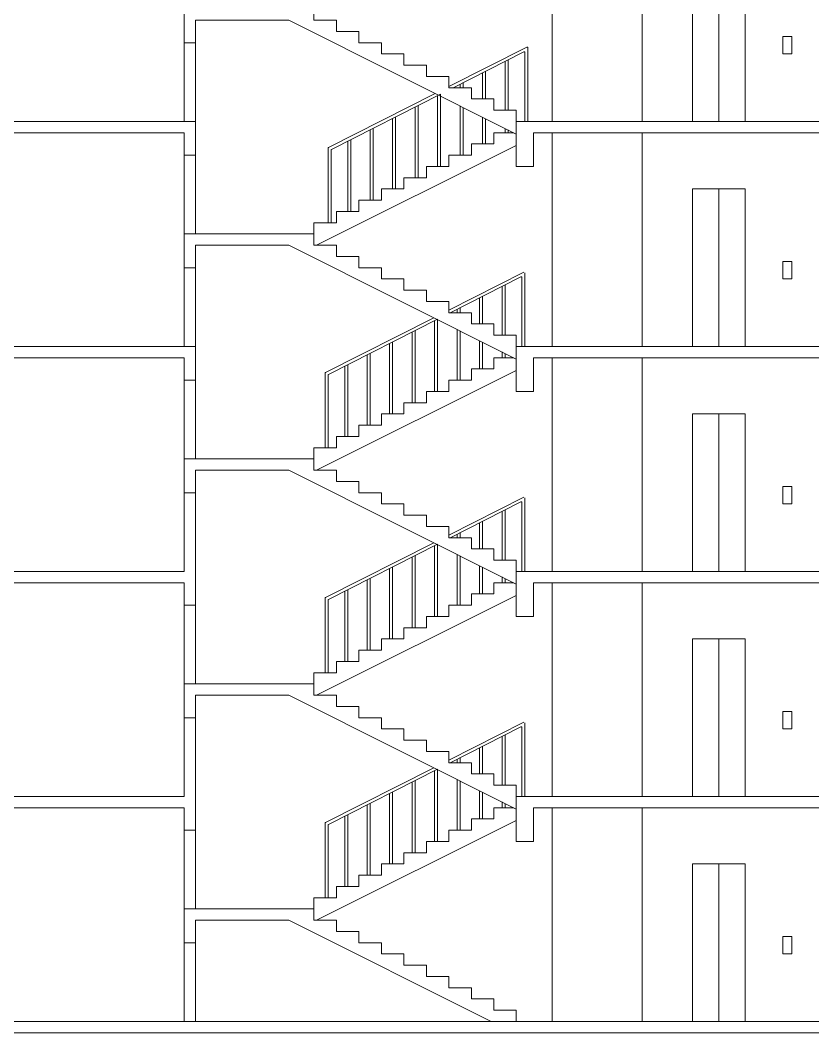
# Model space of a CAD drawing. Header units: inches. Extents: x 1090 to 1325, y 2 to 154.
# Drawn here: x 1293.38 to 1303.96, y 103.06 to 116.56 of the extents above; entities that cross this region are included whole.
import ezdxf

# ---------------------------------------------------------------- set-up
doc = ezdxf.new("R2010")
doc.units = ezdxf.units.IN
doc.header["$MEASUREMENT"] = 0
doc.layers.add('elev 1', color=252, linetype='Continuous', lineweight=9)
doc.layers.add('walls', color=250, linetype='Continuous', lineweight=18)

msp = doc.modelspace()

# ---------------------------------------------------------------- linework, layer by layer
at = {"layer": 'elev 1'}
for p, q in [((1300.48, 118.063), (1300.48, 115.213)), ((1301.68, 118.063), (1301.68, 115.213)), ((1302.703, 117.313), (1302.703, 115.213)), ((1300.14, 116.205), (1299.101, 115.679)), ((1300.1, 116.14), (1299.158, 115.663)), ((1300.115, 115.213), (1300.115, 116.131)), ((1300.155, 115.213), (1300.155, 116.196)), ((1299.851, 115.363), (1299.851, 116.014)), ((1299.891, 115.363), (1299.891, 116.034)), ((1299.551, 115.513), (1299.551, 115.862)), ((1299.591, 115.513), (1299.591, 115.882)), ((1299.251, 115.663), (1299.251, 115.71)), ((1299.291, 115.663), (1299.291, 115.73)), ((1298.919, 115.586), (1297.497, 114.866)), ((1298.991, 115.578), (1297.537, 114.841)), ((1298.991, 114.613), (1298.991, 115.578)), ((1298.691, 114.463), (1298.691, 115.426)), ((1298.951, 114.613), (1298.951, 115.558)), ((1298.651, 114.463), (1298.651, 115.406)), ((1299.251, 114.763), (1299.251, 115.42)), ((1299.291, 114.763), (1299.291, 115.4)), ((1298.351, 114.313), (1298.351, 115.254)), ((1298.391, 114.313), (1298.391, 115.274)), ((1299.551, 114.913), (1299.551, 115.27)), ((1299.591, 114.913), (1299.591, 115.25)), ((1300, 115.063), (1300, 115.213)), ((1298.051, 114.163), (1298.051, 115.102)), ((1298.091, 114.163), (1298.091, 115.122)), ((1299.701, 114.913), (1299.701, 115.063)), ((1299.701, 115.063), (1299.966, 115.063)), ((1299.851, 115.063), (1299.851, 115.12)), ((1299.891, 115.063), (1299.891, 115.1)), ((1300.48, 115.063), (1300.48, 112.213)), ((1301.68, 115.063), (1301.68, 112.213)), ((1300, 114.894), (1297.337, 113.563)), ((1297.751, 114.013), (1297.751, 114.95)), ((1297.791, 114.013), (1297.791, 114.97)), ((1299.401, 114.763), (1299.401, 114.913)), ((1299.401, 114.913), (1299.701, 114.913)), ((1297.491, 113.863), (1297.491, 114.857)), ((1297.531, 113.863), (1297.531, 114.832)), ((1299.101, 114.613), (1299.101, 114.763)), ((1299.101, 114.763), (1299.401, 114.763)), ((1298.801, 114.463), (1298.801, 114.613)), ((1298.801, 114.613), (1299.101, 114.613)), ((1298.501, 114.313), (1298.501, 114.463)), ((1298.501, 114.463), (1298.801, 114.463)), ((1298.201, 114.163), (1298.201, 114.313)), ((1298.201, 114.313), (1298.501, 114.313)), ((1302.703, 114.313), (1302.703, 112.213)), ((1297.901, 114.013), (1297.901, 114.163)), ((1297.901, 114.163), (1298.201, 114.163)), ((1297.601, 113.863), (1297.601, 114.013)), ((1297.601, 114.013), (1297.901, 114.013)), ((1297.301, 113.713), (1297.301, 113.863)), ((1297.301, 113.863), (1297.601, 113.863)), ((1300.1, 113.205), (1299.101, 112.699)), ((1300.06, 113.14), (1299.118, 112.663)), ((1300.075, 112.213), (1300.075, 113.131)), ((1300.115, 112.213), (1300.115, 113.196)), ((1299.811, 112.363), (1299.811, 113.014)), ((1299.851, 112.363), (1299.851, 113.034)), ((1299.511, 112.513), (1299.511, 112.862)), ((1299.551, 112.513), (1299.551, 112.882)), ((1299.251, 112.663), (1299.251, 112.73)), ((1298.899, 112.596), (1297.457, 111.866)), ((1299.211, 112.663), (1299.211, 112.71)), ((1298.951, 112.578), (1297.497, 111.841)), ((1298.911, 111.613), (1298.911, 112.558)), ((1298.951, 111.613), (1298.951, 112.578)), ((1298.611, 111.463), (1298.611, 112.406)), ((1298.651, 111.463), (1298.651, 112.426)), ((1299.211, 111.763), (1299.211, 112.44)), ((1299.251, 111.763), (1299.251, 112.42)), ((1298.311, 111.313), (1298.311, 112.254)), ((1298.351, 111.313), (1298.351, 112.274)), ((1299.511, 111.913), (1299.511, 112.29)), ((1299.551, 111.913), (1299.551, 112.27)), ((1298.011, 111.163), (1298.011, 112.102)), ((1298.051, 111.163), (1298.051, 112.122)), ((1299.701, 112.063), (1299.966, 112.063)), ((1299.701, 111.913), (1299.701, 112.063)), ((1299.811, 112.063), (1299.811, 112.14)), ((1299.851, 112.063), (1299.851, 112.12)), ((1300.48, 112.063), (1300.48, 109.213)), ((1301.68, 112.063), (1301.68, 109.213)), ((1297.711, 111.013), (1297.711, 111.95)), ((1297.751, 111.013), (1297.751, 111.97)), ((1300, 111.894), (1297.337, 110.563)), ((1297.451, 110.863), (1297.451, 111.857)), ((1297.491, 110.863), (1297.491, 111.832)), ((1299.401, 111.763), (1299.401, 111.913)), ((1299.401, 111.913), (1299.701, 111.913)), ((1299.101, 111.613), (1299.101, 111.763)), ((1299.101, 111.763), (1299.401, 111.763)), ((1298.801, 111.463), (1298.801, 111.613)), ((1298.801, 111.613), (1299.101, 111.613)), ((1298.501, 111.313), (1298.501, 111.463)), ((1298.501, 111.463), (1298.801, 111.463)), ((1298.201, 111.163), (1298.201, 111.313)), ((1298.201, 111.313), (1298.501, 111.313)), ((1302.703, 111.313), (1302.703, 109.213)), ((1297.901, 111.013), (1297.901, 111.163)), ((1297.901, 111.163), (1298.201, 111.163)), ((1297.601, 110.863), (1297.601, 111.013)), ((1297.601, 111.013), (1297.901, 111.013)), ((1297.301, 110.713), (1297.301, 110.863)), ((1297.301, 110.863), (1297.601, 110.863)), ((1300.1, 110.205), (1299.101, 109.699)), ((1300.115, 109.213), (1300.115, 110.196)), ((1300.06, 110.14), (1299.118, 109.663)), ((1299.851, 109.363), (1299.851, 110.034)), ((1300.075, 109.213), (1300.075, 110.131)), ((1299.811, 109.363), (1299.811, 110.014)), ((1299.511, 109.513), (1299.511, 109.862)), ((1299.551, 109.513), (1299.551, 109.882)), ((1299.211, 109.663), (1299.211, 109.71)), ((1299.251, 109.663), (1299.251, 109.73)), ((1298.899, 109.596), (1297.457, 108.866)), ((1298.951, 109.578), (1297.497, 108.841)), ((1298.911, 108.613), (1298.911, 109.558)), ((1298.951, 108.613), (1298.951, 109.578)), ((1298.611, 108.463), (1298.611, 109.406)), ((1298.651, 108.463), (1298.651, 109.426)), ((1299.211, 108.763), (1299.211, 109.44)), ((1299.251, 108.763), (1299.251, 109.42)), ((1298.311, 108.313), (1298.311, 109.254)), ((1298.351, 108.313), (1298.351, 109.274)), ((1299.511, 108.913), (1299.511, 109.29)), ((1299.551, 108.913), (1299.551, 109.27)), ((1298.011, 108.163), (1298.011, 109.102)), ((1298.051, 108.163), (1298.051, 109.122)), ((1299.811, 109.063), (1299.811, 109.14)), ((1299.851, 109.063), (1299.851, 109.12)), ((1297.711, 108.013), (1297.711, 108.95)), ((1297.751, 108.013), (1297.751, 108.97)), ((1299.701, 109.063), (1299.966, 109.063)), ((1299.701, 108.913), (1299.701, 109.063)), ((1300.48, 109.063), (1300.48, 106.213)), ((1301.68, 109.063), (1301.68, 106.213)), ((1300, 108.894), (1297.337, 107.563)), ((1297.451, 107.863), (1297.451, 108.857)), ((1297.491, 107.863), (1297.491, 108.832)), ((1299.401, 108.763), (1299.401, 108.913)), ((1299.401, 108.913), (1299.701, 108.913)), ((1299.101, 108.613), (1299.101, 108.763)), ((1299.101, 108.763), (1299.401, 108.763)), ((1298.801, 108.463), (1298.801, 108.613)), ((1298.801, 108.613), (1299.101, 108.613)), ((1298.501, 108.313), (1298.501, 108.463)), ((1298.501, 108.463), (1298.801, 108.463)), ((1298.201, 108.163), (1298.201, 108.313)), ((1298.201, 108.313), (1298.501, 108.313)), ((1302.703, 108.313), (1302.703, 106.213)), ((1297.901, 108.013), (1297.901, 108.163)), ((1297.901, 108.163), (1298.201, 108.163)), ((1297.601, 107.863), (1297.601, 108.013)), ((1297.601, 108.013), (1297.901, 108.013)), ((1297.301, 107.713), (1297.301, 107.863)), ((1297.301, 107.863), (1297.601, 107.863)), ((1300.1, 107.205), (1299.101, 106.699)), ((1300.115, 106.213), (1300.115, 107.196)), ((1300.06, 107.14), (1299.118, 106.663)), ((1300.075, 106.213), (1300.075, 107.131)), ((1299.811, 106.363), (1299.811, 107.014)), ((1299.851, 106.363), (1299.851, 107.034)), ((1299.511, 106.513), (1299.511, 106.862)), ((1299.551, 106.513), (1299.551, 106.882)), ((1299.211, 106.663), (1299.211, 106.71)), ((1299.251, 106.663), (1299.251, 106.73)), ((1298.899, 106.596), (1297.457, 105.866)), ((1298.951, 106.578), (1297.497, 105.841)), ((1298.911, 105.613), (1298.911, 106.558)), ((1298.951, 105.613), (1298.951, 106.578)), ((1298.611, 105.463), (1298.611, 106.406)), ((1298.651, 105.463), (1298.651, 106.426)), ((1299.211, 105.763), (1299.211, 106.44)), ((1299.251, 105.763), (1299.251, 106.42)), ((1298.311, 105.313), (1298.311, 106.254)), ((1298.351, 105.313), (1298.351, 106.274)), ((1299.511, 105.913), (1299.511, 106.29)), ((1299.551, 105.913), (1299.551, 106.27)), ((1298.051, 105.163), (1298.051, 106.122)), ((1299.811, 106.063), (1299.811, 106.14)), ((1299.851, 106.063), (1299.851, 106.12)), ((1298.011, 105.163), (1298.011, 106.102)), ((1299.701, 106.063), (1299.966, 106.063)), ((1299.701, 105.913), (1299.701, 106.063)), ((1300.48, 106.063), (1300.48, 103.213)), ((1301.68, 106.063), (1301.68, 103.213)), ((1300, 105.894), (1297.337, 104.563)), ((1297.451, 104.863), (1297.451, 105.857)), ((1297.711, 105.013), (1297.711, 105.95)), ((1297.751, 105.013), (1297.751, 105.97)), ((1299.401, 105.763), (1299.401, 105.913)), ((1299.401, 105.913), (1299.701, 105.913)), ((1297.491, 104.863), (1297.491, 105.832)), ((1299.101, 105.613), (1299.101, 105.763)), ((1299.101, 105.763), (1299.401, 105.763)), ((1298.801, 105.463), (1298.801, 105.613)), ((1298.801, 105.613), (1299.101, 105.613)), ((1298.501, 105.313), (1298.501, 105.463)), ((1298.501, 105.463), (1298.801, 105.463)), ((1298.201, 105.163), (1298.201, 105.313)), ((1298.201, 105.313), (1298.501, 105.313)), ((1302.703, 105.313), (1302.703, 103.213)), ((1297.901, 105.013), (1297.901, 105.163)), ((1297.901, 105.163), (1298.201, 105.163)), ((1297.601, 104.863), (1297.601, 105.013)), ((1297.601, 105.013), (1297.901, 105.013)), ((1297.301, 104.713), (1297.301, 104.863)), ((1297.301, 104.863), (1297.601, 104.863))]:
    msp.add_line(p, q, dxfattribs=at)
for points in [[(1303.053, 115.213), (1303.053, 117.313), (1302.353, 117.313), (1302.353, 115.213)], [(1303.053, 112.213), (1303.053, 114.313), (1302.353, 114.313), (1302.353, 112.213)], [(1303.053, 109.213), (1303.053, 111.313), (1302.353, 111.313), (1302.353, 109.213)], [(1303.053, 106.213), (1303.053, 108.313), (1302.353, 108.313), (1302.353, 106.213)], [(1303.053, 103.213), (1303.053, 105.313), (1302.353, 105.313), (1302.353, 103.213)]]:
    msp.add_lwpolyline(points, dxfattribs=at)
for points in [[(1303.559, 116.113), (1303.676, 116.113), (1303.676, 116.347), (1303.559, 116.347)], [(1303.559, 113.113), (1303.676, 113.113), (1303.676, 113.347), (1303.559, 113.347)], [(1303.559, 110.113), (1303.676, 110.113), (1303.676, 110.347), (1303.559, 110.347)], [(1303.559, 107.113), (1303.676, 107.113), (1303.676, 107.347), (1303.559, 107.347)], [(1303.559, 104.113), (1303.676, 104.113), (1303.676, 104.347), (1303.559, 104.347)]]:
    msp.add_lwpolyline(points, close=True, dxfattribs=at)
for centre, start, end in [((1300.105, 116.131), 0, 116.8809), ((1300.145, 116.196), 0, 116.8809), ((1297.501, 114.857), 116.8809, 180), ((1297.541, 114.832), 116.8809, 180), ((1300.065, 113.131), 0, 116.8809), ((1297.461, 111.857), 116.8809, 180), ((1297.501, 111.832), 116.8809, 180), ((1300.065, 110.131), 0, 116.8809), ((1297.461, 108.857), 116.8809, 180), ((1297.501, 108.832), 116.8809, 180), ((1300.065, 107.131), 0, 116.8809), ((1297.461, 105.857), 116.8809, 180), ((1297.501, 105.832), 116.8809, 180)]:
    msp.add_arc(centre, 0.01, start, end, dxfattribs=at)
at = {"layer": 'walls'}
for p, q in [((1295.571, 118.063), (1295.571, 115.213)), ((1297.301, 116.713), (1297.301, 116.563)), ((1295.721, 116.563), (1295.721, 115.213)), ((1295.721, 116.563), (1296.966, 116.563)), ((1296.966, 116.563), (1300, 115.046)), ((1297.301, 116.563), (1297.601, 116.563)), ((1297.601, 116.563), (1297.601, 116.413)), ((1297.601, 116.413), (1297.901, 116.413)), ((1297.901, 116.413), (1297.901, 116.263)), ((1295.571, 116.263), (1295.721, 116.263)), ((1297.901, 116.263), (1298.201, 116.263)), ((1298.201, 116.263), (1298.201, 116.113)), ((1298.201, 116.113), (1298.501, 116.113)), ((1298.501, 116.113), (1298.501, 115.963)), ((1298.501, 115.963), (1298.801, 115.963)), ((1298.801, 115.963), (1298.801, 115.813)), ((1298.801, 115.813), (1299.101, 115.813)), ((1299.101, 115.813), (1299.101, 115.663)), ((1299.101, 115.663), (1299.401, 115.663)), ((1299.401, 115.663), (1299.401, 115.513)), ((1299.401, 115.513), (1299.701, 115.513)), ((1299.701, 115.513), (1299.701, 115.363)), ((1299.701, 115.363), (1300.001, 115.363)), ((1300.001, 115.363), (1300.001, 115.213)), ((1288.927, 115.213), (1295.721, 115.213)), ((1295.721, 115.213), (1295.721, 113.713)), ((1300, 115.213), (1322.312, 115.213)), ((1300.001, 115.213), (1300, 115.063)), ((1290.507, 115.063), (1295.571, 115.063)), ((1295.571, 115.063), (1295.571, 112.213)), ((1300, 115.063), (1300, 114.613)), ((1300.23, 115.063), (1315.517, 115.063)), ((1300.23, 115.063), (1300.23, 114.613)), ((1295.571, 114.763), (1295.721, 114.763)), ((1300, 114.613), (1300.23, 114.613)), ((1295.721, 113.713), (1295.571, 113.713)), ((1295.721, 113.713), (1297.301, 113.713)), ((1297.301, 113.713), (1297.301, 113.563)), ((1295.721, 113.563), (1295.721, 112.213)), ((1295.721, 113.563), (1296.966, 113.563)), ((1296.966, 113.563), (1300, 112.046)), ((1297.301, 113.563), (1297.601, 113.563)), ((1297.601, 113.563), (1297.601, 113.413)), ((1297.601, 113.413), (1297.901, 113.413)), ((1297.901, 113.413), (1297.901, 113.263)), ((1295.571, 113.263), (1295.721, 113.263)), ((1297.901, 113.263), (1298.201, 113.263)), ((1298.201, 113.263), (1298.201, 113.113)), ((1298.201, 113.113), (1298.501, 113.113)), ((1298.501, 113.113), (1298.501, 112.963)), ((1298.501, 112.963), (1298.801, 112.963)), ((1298.801, 112.963), (1298.801, 112.813)), ((1298.801, 112.813), (1299.101, 112.813)), ((1299.101, 112.813), (1299.101, 112.663)), ((1299.101, 112.663), (1299.401, 112.663)), ((1299.401, 112.663), (1299.401, 112.513)), ((1299.401, 112.513), (1299.701, 112.513)), ((1299.701, 112.513), (1299.701, 112.363)), ((1299.701, 112.363), (1300.001, 112.363)), ((1300.001, 112.363), (1300.001, 112.213)), ((1288.927, 112.213), (1295.721, 112.213)), ((1295.721, 112.213), (1290.277, 112.213)), ((1295.721, 112.213), (1295.721, 110.713)), ((1300, 112.213), (1300, 111.613)), ((1300.001, 112.213), (1322.317, 112.213)), ((1322.317, 112.213), (1300.001, 112.213)), ((1290.507, 112.063), (1295.571, 112.063)), ((1295.571, 112.063), (1295.571, 109.213)), ((1300.23, 112.063), (1315.517, 112.063)), ((1300.23, 112.063), (1300.23, 111.613)), ((1295.571, 111.763), (1295.721, 111.763)), ((1300, 111.613), (1300.23, 111.613)), ((1295.721, 110.713), (1295.571, 110.713)), ((1295.721, 110.713), (1297.301, 110.713)), ((1297.301, 110.713), (1297.301, 110.563)), ((1295.721, 110.563), (1295.721, 109.213)), ((1295.721, 110.563), (1296.966, 110.563)), ((1296.966, 110.563), (1300, 109.046)), ((1297.301, 110.563), (1297.601, 110.563)), ((1297.601, 110.563), (1297.601, 110.413)), ((1297.601, 110.413), (1297.901, 110.413)), ((1297.901, 110.413), (1297.901, 110.263)), ((1295.571, 110.263), (1295.721, 110.263)), ((1297.901, 110.263), (1298.201, 110.263)), ((1298.201, 110.263), (1298.201, 110.113)), ((1298.201, 110.113), (1298.501, 110.113)), ((1298.501, 110.113), (1298.501, 109.963)), ((1298.501, 109.963), (1298.801, 109.963)), ((1298.801, 109.963), (1298.801, 109.813)), ((1298.801, 109.813), (1299.101, 109.813)), ((1299.101, 109.813), (1299.101, 109.663)), ((1299.101, 109.663), (1299.401, 109.663)), ((1299.401, 109.663), (1299.401, 109.513)), ((1299.401, 109.513), (1299.701, 109.513)), ((1299.701, 109.513), (1299.701, 109.363)), ((1299.701, 109.363), (1300.001, 109.363)), ((1300.001, 109.363), (1300.001, 109.213)), ((1295.571, 109.213), (1285.591, 109.213)), ((1295.721, 109.213), (1295.721, 107.713)), ((1320.962, 109.213), (1300, 109.213)), ((1300, 109.213), (1300, 108.613)), ((1295.571, 109.063), (1290.507, 109.063)), ((1295.571, 109.063), (1295.571, 106.213)), ((1315.517, 109.063), (1300.23, 109.063)), ((1300.23, 109.063), (1300.23, 108.613)), ((1295.571, 108.763), (1295.721, 108.763)), ((1300, 108.613), (1300.23, 108.613)), ((1295.721, 107.713), (1295.571, 107.713)), ((1295.721, 107.713), (1297.301, 107.713)), ((1297.301, 107.713), (1297.301, 107.563)), ((1295.721, 107.563), (1295.721, 106.213)), ((1295.721, 107.563), (1296.966, 107.563)), ((1296.966, 107.563), (1300, 106.046)), ((1297.301, 107.563), (1297.601, 107.563)), ((1297.601, 107.563), (1297.601, 107.413)), ((1297.601, 107.413), (1297.901, 107.413)), ((1297.901, 107.413), (1297.901, 107.263)), ((1295.571, 107.263), (1295.721, 107.263)), ((1297.901, 107.263), (1298.201, 107.263)), ((1298.201, 107.263), (1298.201, 107.113)), ((1298.201, 107.113), (1298.501, 107.113)), ((1298.501, 107.113), (1298.501, 106.963)), ((1298.501, 106.963), (1298.801, 106.963)), ((1298.801, 106.963), (1298.801, 106.813)), ((1298.801, 106.813), (1299.101, 106.813)), ((1299.101, 106.813), (1299.101, 106.663)), ((1299.101, 106.663), (1299.401, 106.663)), ((1299.401, 106.663), (1299.401, 106.513)), ((1299.401, 106.513), (1299.701, 106.513)), ((1299.701, 106.513), (1299.701, 106.363)), ((1299.701, 106.363), (1300.001, 106.363)), ((1300.001, 106.363), (1300.001, 106.213)), ((1295.571, 106.213), (1285.591, 106.213)), ((1295.721, 106.213), (1295.721, 104.713)), ((1320.962, 106.213), (1300, 106.213)), ((1300, 106.213), (1300, 105.613)), ((1295.571, 106.063), (1290.507, 106.063)), ((1295.571, 106.063), (1295.571, 103.213)), ((1315.517, 106.063), (1300.23, 106.063)), ((1300.23, 106.063), (1300.23, 105.613)), ((1295.571, 105.763), (1295.721, 105.763)), ((1300, 105.613), (1300.23, 105.613)), ((1295.721, 104.713), (1295.571, 104.713)), ((1295.721, 104.713), (1297.301, 104.713)), ((1297.301, 104.713), (1297.301, 104.563)), ((1295.721, 104.563), (1295.721, 103.213)), ((1295.721, 104.563), (1296.966, 104.563)), ((1296.966, 104.563), (1299.666, 103.213)), ((1297.301, 104.563), (1297.601, 104.563)), ((1297.601, 104.563), (1297.601, 104.413)), ((1297.601, 104.413), (1297.901, 104.413)), ((1297.901, 104.413), (1297.901, 104.263)), ((1295.571, 104.263), (1295.721, 104.263)), ((1297.901, 104.263), (1298.201, 104.263)), ((1298.201, 104.263), (1298.201, 104.113)), ((1298.201, 104.113), (1298.501, 104.113)), ((1298.501, 104.113), (1298.501, 103.963)), ((1298.501, 103.963), (1298.801, 103.963)), ((1298.801, 103.963), (1298.801, 103.813)), ((1298.801, 103.813), (1299.101, 103.813)), ((1299.101, 103.813), (1299.101, 103.663)), ((1299.101, 103.663), (1299.401, 103.663)), ((1299.401, 103.663), (1299.401, 103.513)), ((1299.401, 103.513), (1299.701, 103.513)), ((1299.701, 103.513), (1299.701, 103.363)), ((1299.701, 103.363), (1300.001, 103.363)), ((1300.001, 103.363), (1300.001, 103.213)), ((1295.571, 103.213), (1285.591, 103.213)), ((1320.962, 103.213), (1295.571, 103.213)), ((1295.571, 103.063), (1285.741, 103.063)), ((1320.962, 103.063), (1295.571, 103.063))]:
    msp.add_line(p, q, dxfattribs=at)

doc.saveas('drawing.dxf')
